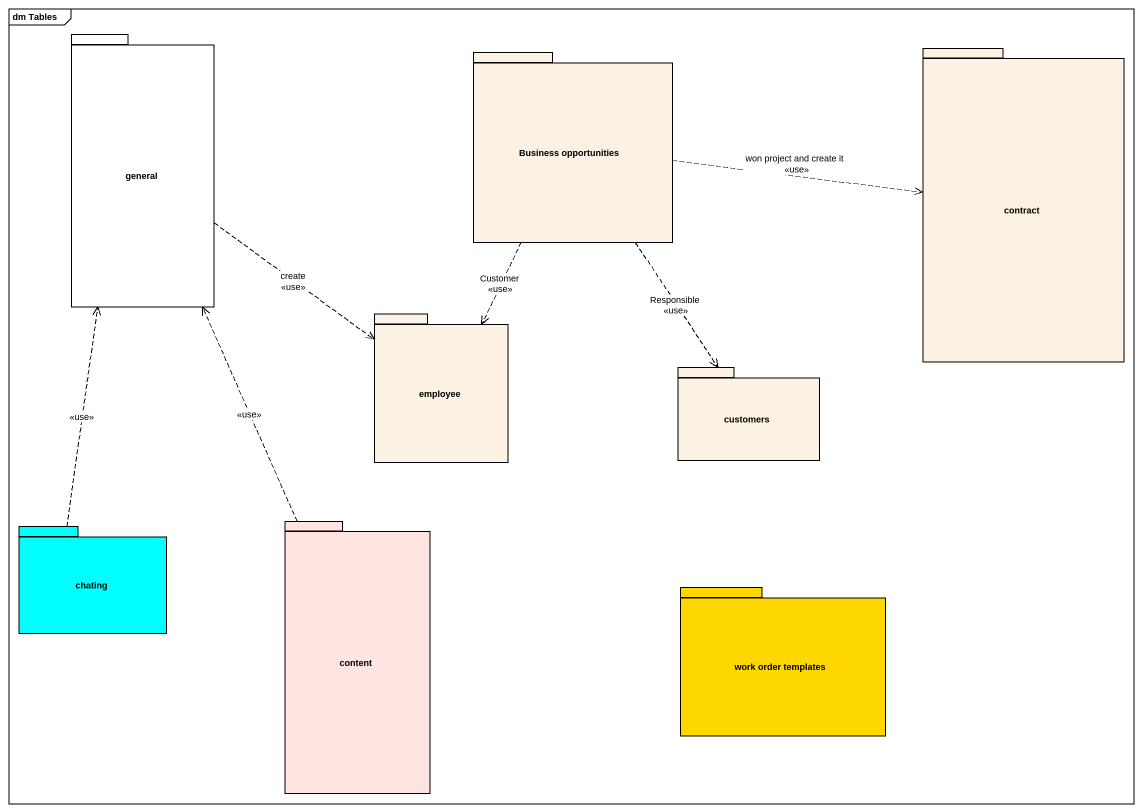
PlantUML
@startuml
mainframe dm Tables
package general {
}
package "Business opportunities" as Business_opportunities #FCF2E3 {
}
package contract #FCF2E3 {
}
package employee #FCF2E3 {
}
package customers #FCF2E3 {
}
package chating #00FFFF {
}
package content #FFE4E1 {
}
package "work order templates" as work_order_templates #FFD700 {
}
general ..> employee : create\n<<use>>
Business_opportunities .right.> contract : won project and create it\n<<use>>
Business_opportunities ..> employee : Customer\n<<use>>
Business_opportunities ..> customers : Responsible\n<<use>>
chating .up.> general : <<use>>
content .up.> general : <<use>>
@enduml
